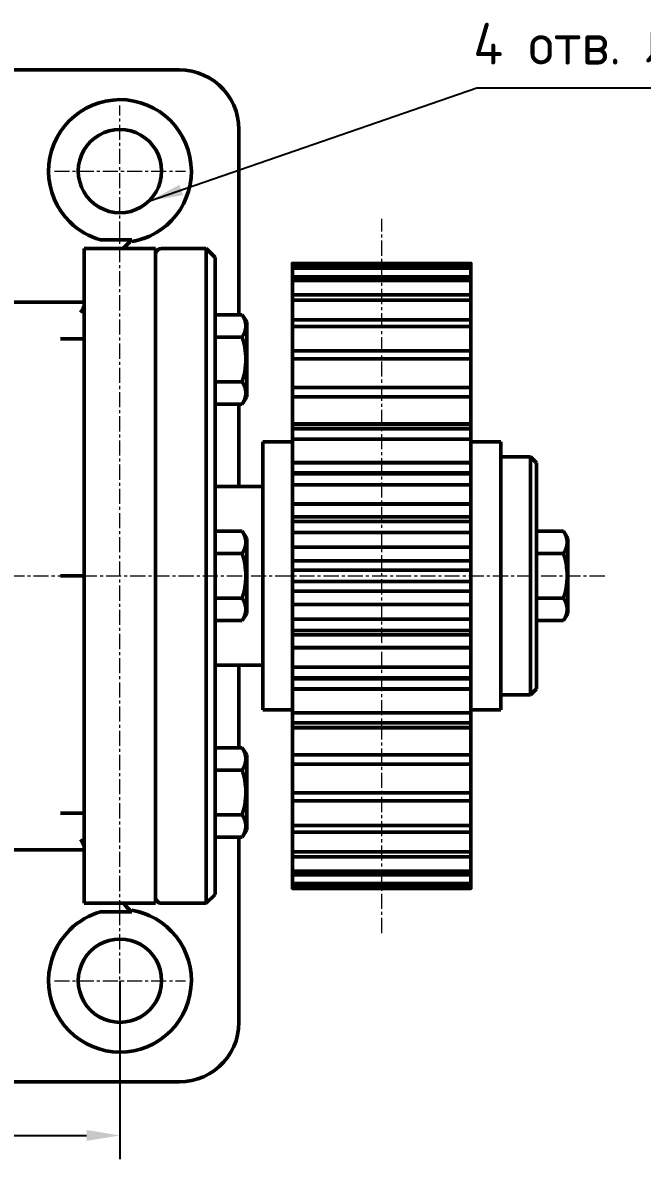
# Model space of a CAD drawing. Header units: millimetres. Extents: x 0 to 420, y 0 to 297.
# Drawn here: x 106.8 to 158.9, y 76 to 171.5 of the extents above; entities that cross this region are included whole.
import ezdxf
from ezdxf.enums import TextEntityAlignment as Align

# ---------------------------------------------------------------- set-up
doc = ezdxf.new("R2010")
doc.units = ezdxf.units.MM
doc.linetypes.add('CENTER', pattern=[5.08, 3.175, -0.635, 0.635, -0.635])
for name, color, linetype, lineweight in [('AXIS', 1, 'CENTER', 18), ('DIM', 3, 'CONTINUOUS', 18), ('TEXT', 7, 'CONTINUOUS', 25), ('VIS', 7, 'CONTINUOUS', 50)]:
    doc.layers.add(name, color=color, linetype=linetype, lineweight=lineweight)
doc.styles.add('GOST', font='GOST_BU.ttf')
doc.dimstyles.new('ESKD', dxfattribs={"dimtxt": 3.5, "dimasz": 2.8, "dimexe": 2, "dimexo": 0, "dimgap": 0.8, "dimtad": 1, "dimdec": 1, "dimlfac": 2, "dimtxsty": 'GOST', "dimcen": 2.5, "dimclrd": 3, "dimclre": 3, "dimazin": 3, "dimtfac": 1, "dimtmove": 0, "dimatfit": 3})

msp = doc.modelspace()

# ---------------------------------------------------------------- linework, layer by layer
at = {"layer": 'AXIS', "ltscale": 0.4}
for points in [[(115, 153.5), (115, 164.5)], [(109.5, 159), (120.5, 159)], [(137, 95), (137, 155)], [(115, 96.5), (115, 153.5)], [(61, 125), (156, 125)], [(115, 85.5), (115, 96.5)], [(109.5, 91), (120.5, 91)]]:
    msp.add_lwpolyline(points, dxfattribs=at)
at = {"layer": 'VIS'}
for points in [[(70, 167.5), (120, 167.5)], [(125, 162.5), (124.973, 163.023), (124.891, 163.54), (124.755, 164.045), (124.568, 164.534), (124.33, 165), (124.045, 165.439), (123.716, 165.846), (123.346, 166.216), (122.939, 166.545), (122.5, 166.83), (122.034, 167.068), (121.545, 167.255), (121.04, 167.391), (120.523, 167.473), (120, 167.5)], [(110.785, 154.73), (110.386, 155.164), (110.032, 155.635), (109.726, 156.14), (109.47, 156.671), (109.268, 157.225), (109.122, 157.797), (109.032, 158.38), (109, 158.968), (109.026, 159.558), (109.11, 160.142), (109.25, 160.714), (109.446, 161.271), (109.696, 161.805), (109.997, 162.312), (110.346, 162.787), (110.741, 163.226), (111.176, 163.624), (111.649, 163.977), (112.153, 164.282), (112.686, 164.536), (113.24, 164.736), (113.812, 164.881), (114.395, 164.969), (114.984, 165), (115.573, 164.973), (116.157, 164.887), (116.729, 164.745), (117.285, 164.548), (117.819, 164.297), (118.325, 163.994), (118.799, 163.644), (119.237, 163.248), (119.634, 162.812), (119.986, 162.338), (120.289, 161.833), (120.542, 161.3), (120.741, 160.745), (120.884, 160.172), (120.971, 159.589), (121, 159)], [(118.5, 159), (118.47, 158.543), (118.381, 158.094), (118.234, 157.661), (118.031, 157.25), (117.777, 156.869), (117.475, 156.525), (117.131, 156.223), (116.75, 155.969), (116.339, 155.766), (115.906, 155.619), (115.457, 155.53), (115, 155.5), (114.543, 155.53), (114.094, 155.619), (113.661, 155.766), (113.25, 155.969), (112.869, 156.223), (112.525, 156.525), (112.223, 156.869), (111.969, 157.25), (111.766, 157.661), (111.619, 158.094), (111.53, 158.543), (111.5, 159), (111.53, 159.457), (111.619, 159.906), (111.766, 160.339), (111.969, 160.75), (112.223, 161.131), (112.525, 161.475), (112.869, 161.777), (113.25, 162.031), (113.661, 162.234), (114.094, 162.381), (114.543, 162.47), (115, 162.5), (115.457, 162.47), (115.906, 162.381), (116.339, 162.234), (116.75, 162.031), (117.131, 161.777), (117.475, 161.475), (117.777, 161.131), (118.031, 160.75), (118.234, 160.339), (118.381, 159.906), (118.47, 159.457), (118.5, 159)], [(125, 146.939), (125, 162.5)], [(121, 159), (120.973, 158.43), (120.892, 157.866), (120.758, 157.312), (120.571, 156.773), (120.335, 156.254), (120.05, 155.76), (119.719, 155.295), (119.346, 154.864), (118.934, 154.47), (118.486, 154.117), (118.007, 153.808), (117.5, 153.546)], [(110.785, 154.73), (111.082, 154.456), (111.389, 154.208), (111.703, 153.987), (112.024, 153.79), (112.349, 153.617), (112.679, 153.467), (113.015, 153.338), (113.356, 153.23)], [(113.356, 153.23), (116, 153.23)], [(116, 153.23), (115.935, 153.165), (115.872, 153.102), (115.811, 153.041), (115.752, 152.981), (115.694, 152.924), (115.639, 152.868), (115.585, 152.815), (115.534, 152.763), (115.484, 152.714), (115.437, 152.667), (115.392, 152.622), (115.349, 152.579), (115.309, 152.538), (115.27, 152.5)], [(116, 153.084), (116.335, 153.15), (116.71, 153.249), (117.106, 153.382), (117.5, 153.546)], [(116, 153.084), (116.513, 153.194), (117.014, 153.348), (117.5, 153.546)], [(116, 153.084), (116, 153.23)], [(112, 152.5), (112, 151.811), (112, 149.777), (112, 146.5), (112, 142.146), (112, 136.932), (112, 131.119), (112, 125), (112, 118.881), (112, 113.068), (112, 107.854), (112, 103.5), (112, 100.223), (112, 98.189), (112, 97.5)], [(112, 152.5), (118, 152.5)], [(118, 152.5), (118, 151.811), (118, 149.777), (118, 146.5), (118, 142.146), (118, 136.932), (118, 131.119), (118, 125), (118, 118.881), (118, 113.068), (118, 107.854), (118, 103.5), (118, 100.223), (118, 98.189), (118, 97.5)], [(118.5, 152.5), (118.345, 152.476), (118.206, 152.405), (118.095, 152.294), (118.024, 152.155), (118, 152)], [(118.5, 152.5), (122.25, 152.5)], [(122.25, 152.5), (122.25, 151.811), (122.25, 149.777), (122.25, 146.5), (122.25, 142.146), (122.25, 136.932), (122.25, 131.119), (122.25, 125), (122.25, 118.881), (122.25, 113.068), (122.25, 107.854), (122.25, 103.5), (122.25, 100.223), (122.25, 98.189), (122.25, 97.5)], [(122.25, 152.5), (123, 151.75)], [(123, 151.75), (123, 151.079), (123, 149.101), (123, 145.914), (123, 141.678), (123, 136.606), (123, 130.952), (123, 125), (123, 119.048), (123, 113.394), (123, 108.322), (123, 104.086), (123, 100.899), (123, 98.921), (123, 98.25)], [(129.5, 151.25), (129.5, 151.25), (129.5, 151.25), (129.5, 151.25), (129.5, 151.25), (129.5, 151.249), (129.5, 151.249), (129.5, 151.249), (129.5, 151.249), (129.5, 151.248), (129.5, 151.248), (129.5, 151.247), (129.5, 151.247), (129.5, 151.246), (129.5, 151.246)], [(144.5, 151.25), (129.5, 151.25)], [(129.5, 151.246), (129.5, 150.997)], [(129.5, 151.246), (144.5, 151.246)], [(129.5, 150.997), (129.5, 150.987), (129.5, 150.978), (129.5, 150.968), (129.5, 150.958), (129.5, 150.948), (129.5, 150.937), (129.5, 150.927), (129.5, 150.916), (129.5, 150.905), (129.5, 150.894), (129.5, 150.883), (129.5, 150.872), (129.5, 150.86), (129.5, 150.848)], [(129.5, 150.997), (144.5, 150.997)], [(129.5, 150.848), (129.5, 150.108)], [(129.5, 150.848), (144.5, 150.848)], [(144.5, 151.25), (144.5, 151.25), (144.5, 151.25), (144.5, 151.25), (144.5, 151.25), (144.5, 151.249), (144.5, 151.249), (144.5, 151.249), (144.5, 151.249), (144.5, 151.248), (144.5, 151.248), (144.5, 151.247), (144.5, 151.247), (144.5, 151.246), (144.5, 151.246)], [(144.5, 151.246), (144.5, 150.997)], [(144.5, 150.997), (144.5, 150.987), (144.5, 150.978), (144.5, 150.968), (144.5, 150.958), (144.5, 150.948), (144.5, 150.937), (144.5, 150.927), (144.5, 150.916), (144.5, 150.905), (144.5, 150.894), (144.5, 150.883), (144.5, 150.872), (144.5, 150.86), (144.5, 150.848)], [(144.5, 150.848), (144.5, 150.108)], [(129.5, 150.108), (129.5, 150.088), (129.5, 150.068), (129.5, 150.048), (129.5, 150.027), (129.5, 150.007), (129.5, 149.986), (129.5, 149.965), (129.5, 149.944), (129.5, 149.923), (129.5, 149.902), (129.5, 149.88), (129.5, 149.858), (129.5, 149.836), (129.5, 149.814)], [(129.5, 150.108), (144.5, 150.108)], [(144.5, 150.108), (144.5, 150.088), (144.5, 150.068), (144.5, 150.048), (144.5, 150.027), (144.5, 150.007), (144.5, 149.986), (144.5, 149.965), (144.5, 149.944), (144.5, 149.923), (144.5, 149.902), (144.5, 149.88), (144.5, 149.858), (144.5, 149.836), (144.5, 149.814)], [(129.5, 149.814), (129.5, 148.601)], [(129.5, 149.814), (144.5, 149.814)], [(144.5, 149.814), (144.5, 148.601)], [(112, 148), (78, 148)], [(129.5, 148.601), (129.5, 148.571), (129.5, 148.541), (129.5, 148.511), (129.5, 148.481), (129.5, 148.45), (129.5, 148.42), (129.5, 148.389), (129.5, 148.358), (129.5, 148.327), (129.5, 148.296), (129.5, 148.264), (129.5, 148.233), (129.5, 148.201), (129.5, 148.169)], [(129.5, 148.601), (144.5, 148.601)], [(129.5, 148.169), (129.5, 146.513)], [(129.5, 148.169), (144.5, 148.169)], [(144.5, 148.601), (144.5, 148.571), (144.5, 148.541), (144.5, 148.511), (144.5, 148.481), (144.5, 148.45), (144.5, 148.42), (144.5, 148.389), (144.5, 148.358), (144.5, 148.327), (144.5, 148.296), (144.5, 148.264), (144.5, 148.233), (144.5, 148.201), (144.5, 148.169)], [(144.5, 148.169), (144.5, 146.513)], [(111.679, 147.128), (111.819, 147.308), (111.919, 147.497), (111.98, 147.69), (112, 147.884)], [(125.275, 146.939), (123, 146.939)], [(125.275, 145.063), (125.36, 145.207), (125.431, 145.347), (125.488, 145.483), (125.533, 145.615), (125.564, 145.745), (125.583, 145.873), (125.589, 146.001), (125.583, 146.129), (125.564, 146.257), (125.533, 146.387), (125.488, 146.52), (125.431, 146.655), (125.36, 146.795), (125.275, 146.939)], [(125.65, 146.339), (125.275, 146.939)], [(125.65, 146.339), (125.275, 146.939)], [(125.65, 140.034), (125.65, 140.113), (125.65, 140.346), (125.65, 140.722), (125.65, 141.221), (125.65, 141.819), (125.65, 142.485), (125.65, 143.187), (125.65, 143.888), (125.65, 144.554), (125.65, 145.152), (125.65, 145.651), (125.65, 146.027), (125.65, 146.26), (125.65, 146.339)], [(129.5, 146.513), (129.5, 146.474), (129.5, 146.435), (129.5, 146.395), (129.5, 146.356), (129.5, 146.316), (129.5, 146.277), (129.5, 146.237), (129.5, 146.197), (129.5, 146.157), (129.5, 146.116), (129.5, 146.076), (129.5, 146.035), (129.5, 145.995), (129.5, 145.954)], [(129.5, 146.513), (144.5, 146.513)], [(144.5, 146.513), (144.5, 146.474), (144.5, 146.435), (144.5, 146.395), (144.5, 146.356), (144.5, 146.316), (144.5, 146.277), (144.5, 146.237), (144.5, 146.197), (144.5, 146.157), (144.5, 146.116), (144.5, 146.076), (144.5, 146.035), (144.5, 145.995), (144.5, 145.954)], [(129.5, 145.954), (129.5, 144.906), (129.5, 143.895)], [(129.5, 145.954), (144.5, 145.954)], [(144.5, 145.954), (144.5, 144.906), (144.5, 143.895)], [(112, 144.919), (110, 144.919)], [(125.275, 145.063), (123, 145.063)], [(125.275, 141.31), (125.36, 141.599), (125.431, 141.878), (125.488, 142.15), (125.533, 142.414), (125.564, 142.674), (125.583, 142.931), (125.589, 143.187), (125.583, 143.442), (125.564, 143.699), (125.533, 143.959), (125.488, 144.224), (125.431, 144.495), (125.36, 144.774), (125.275, 145.063)], [(129.5, 143.895), (129.5, 143.847), (129.5, 143.8), (129.5, 143.753), (129.5, 143.705), (129.5, 143.657), (129.5, 143.61), (129.5, 143.562), (129.5, 143.513), (129.5, 143.465), (129.5, 143.417), (129.5, 143.368), (129.5, 143.32), (129.5, 143.271), (129.5, 143.222)], [(129.5, 143.895), (144.5, 143.895)], [(129.5, 143.222), (129.5, 142.582), (129.5, 141.96), (129.5, 141.363), (129.5, 141.079), (129.5, 140.811)], [(129.5, 143.222), (144.5, 143.222)], [(144.5, 143.895), (144.5, 143.847), (144.5, 143.8), (144.5, 143.753), (144.5, 143.705), (144.5, 143.657), (144.5, 143.61), (144.5, 143.562), (144.5, 143.513), (144.5, 143.465), (144.5, 143.417), (144.5, 143.368), (144.5, 143.32), (144.5, 143.271), (144.5, 143.222)], [(144.5, 143.222), (144.5, 142.582), (144.5, 141.96), (144.5, 141.363), (144.5, 141.079), (144.5, 140.811)], [(125.275, 141.31), (123, 141.31)], [(125.275, 139.434), (125.36, 139.578), (125.431, 139.718), (125.488, 139.853), (125.533, 139.986), (125.564, 140.116), (125.583, 140.244), (125.589, 140.372), (125.583, 140.5), (125.564, 140.628), (125.533, 140.758), (125.488, 140.89), (125.431, 141.026), (125.36, 141.166), (125.275, 141.31)], [(129.5, 140.811), (129.5, 140.757), (129.5, 140.703), (129.5, 140.648), (129.5, 140.594), (129.5, 140.539), (129.5, 140.484), (129.5, 140.429), (129.5, 140.374), (129.5, 140.319), (129.5, 140.264), (129.5, 140.209), (129.5, 140.153), (129.5, 140.098), (129.5, 140.042)], [(129.5, 140.811), (144.5, 140.811)], [(144.5, 140.811), (144.5, 140.757), (144.5, 140.703), (144.5, 140.648), (144.5, 140.594), (144.5, 140.539), (144.5, 140.484), (144.5, 140.429), (144.5, 140.374), (144.5, 140.319), (144.5, 140.264), (144.5, 140.209), (144.5, 140.153), (144.5, 140.098), (144.5, 140.042)], [(125.275, 139.434), (123, 139.434)], [(125, 132.5), (125, 139.434)], [(125.275, 139.434), (125.65, 140.034)], [(129.5, 140.042), (129.5, 139.413), (129.5, 138.812), (129.5, 138.251), (129.5, 137.992), (129.5, 137.759)], [(129.5, 140.042), (144.5, 140.042)], [(144.5, 140.042), (144.5, 139.413), (144.5, 138.812), (144.5, 138.251), (144.5, 137.992), (144.5, 137.759)], [(129.5, 137.759), (129.5, 137.729)], [(129.5, 137.759), (144.5, 137.759)], [(129.5, 137.729), (129.5, 137.702), (129.5, 137.674), (129.5, 137.646), (129.5, 137.618), (129.5, 137.59), (129.5, 137.563), (129.5, 137.535), (129.5, 137.507), (129.5, 137.479), (129.5, 137.451), (129.5, 137.423), (129.5, 137.395), (129.5, 137.367), (129.5, 137.339)], [(129.5, 137.729), (144.5, 137.729)], [(144.5, 137.759), (144.5, 137.729)], [(144.5, 137.729), (144.5, 137.702), (144.5, 137.674), (144.5, 137.646), (144.5, 137.618), (144.5, 137.59), (144.5, 137.563), (144.5, 137.535), (144.5, 137.507), (144.5, 137.479), (144.5, 137.451), (144.5, 137.423), (144.5, 137.395), (144.5, 137.367), (144.5, 137.339)], [(129.5, 137.339), (129.5, 137.279), (129.5, 137.219), (129.5, 137.159), (129.5, 137.098), (129.5, 137.038), (129.5, 136.978), (129.5, 136.917), (129.5, 136.857), (129.5, 136.796), (129.5, 136.735), (129.5, 136.675), (129.5, 136.614), (129.5, 136.553), (129.5, 136.492)], [(129.5, 137.339), (144.5, 137.339)], [(144.5, 137.339), (144.5, 137.279), (144.5, 137.219), (144.5, 137.159), (144.5, 137.098), (144.5, 137.038), (144.5, 136.978), (144.5, 136.917), (144.5, 136.857), (144.5, 136.796), (144.5, 136.735), (144.5, 136.675), (144.5, 136.614), (144.5, 136.553), (144.5, 136.492)], [(127, 136.25), (127, 135.968), (127, 135.136), (127, 133.796), (127, 132.014), (127, 129.881), (127, 127.503), (127, 125), (127, 122.497), (127, 120.119), (127, 117.986), (127, 116.204), (127, 114.864), (127, 114.032), (127, 113.75)], [(127, 136.25), (129.5, 136.25)], [(129.5, 136.492), (129.5, 135.928), (129.5, 135.399), (129.5, 134.917), (129.5, 134.703), (129.5, 134.516)], [(129.5, 136.492), (144.5, 136.492)], [(144.5, 136.492), (144.5, 135.928), (144.5, 135.399), (144.5, 134.917), (144.5, 134.703), (144.5, 134.516)], [(144.5, 136.25), (147, 136.25)], [(147, 136.25), (147, 135.968), (147, 135.136), (147, 133.796), (147, 132.014), (147, 129.881), (147, 127.503), (147, 125), (147, 122.497), (147, 120.119), (147, 117.986), (147, 116.204), (147, 114.864), (147, 114.032), (147, 113.75)], [(147, 135), (149.5, 135)], [(149.5, 135), (149.5, 134.749), (149.5, 134.01), (149.5, 132.818), (149.5, 131.235), (149.5, 129.339), (149.5, 127.225), (149.5, 125), (149.5, 122.775), (149.5, 120.661), (149.5, 118.765), (149.5, 117.182), (149.5, 115.99), (149.5, 115.251), (149.5, 115)], [(149.5, 135), (150, 134.5)], [(129.5, 134.516), (129.5, 134.494)], [(129.5, 134.516), (144.5, 134.516)], [(129.5, 134.494), (129.5, 134.434), (129.5, 134.375), (129.5, 134.315), (129.5, 134.255), (129.5, 134.195), (129.5, 134.135), (129.5, 134.075), (129.5, 134.015), (129.5, 133.955), (129.5, 133.895), (129.5, 133.834), (129.5, 133.774), (129.5, 133.714), (129.5, 133.653)], [(129.5, 134.494), (144.5, 134.494)], [(129.5, 133.653), (129.5, 133.629), (129.5, 133.562)], [(129.5, 133.653), (144.5, 133.653)], [(144.5, 134.516), (144.5, 134.494)], [(144.5, 134.494), (144.5, 134.434), (144.5, 134.375), (144.5, 134.315), (144.5, 134.255), (144.5, 134.195), (144.5, 134.135), (144.5, 134.075), (144.5, 134.015), (144.5, 133.955), (144.5, 133.895), (144.5, 133.834), (144.5, 133.774), (144.5, 133.714), (144.5, 133.653)], [(144.5, 133.653), (144.5, 133.629), (144.5, 133.562)], [(150, 134.5), (150, 134.262), (150, 133.559), (150, 132.427), (150, 130.923), (150, 129.122), (150, 127.114), (150, 125), (150, 122.886), (150, 120.878), (150, 119.077), (150, 117.573), (150, 116.441), (150, 115.738), (150, 115.5)], [(129.5, 133.562), (129.5, 133.498), (129.5, 133.434), (129.5, 133.37), (129.5, 133.305), (129.5, 133.241), (129.5, 133.176), (129.5, 133.112), (129.5, 133.047), (129.5, 132.982), (129.5, 132.918), (129.5, 132.853), (129.5, 132.788), (129.5, 132.723), (129.5, 132.658)], [(129.5, 133.562), (144.5, 133.562)], [(144.5, 133.562), (144.5, 133.498), (144.5, 133.434), (144.5, 133.37), (144.5, 133.305), (144.5, 133.241), (144.5, 133.176), (144.5, 133.112), (144.5, 133.047), (144.5, 132.982), (144.5, 132.918), (144.5, 132.853), (144.5, 132.788), (144.5, 132.723), (144.5, 132.658)], [(123, 132.5), (127, 132.5)], [(129.5, 132.658), (129.5, 132.174), (129.5, 131.73), (129.5, 131.528), (129.5, 131.34), (129.5, 131.174), (129.5, 131.039)], [(129.5, 132.658), (144.5, 132.658)], [(144.5, 132.658), (144.5, 132.174), (144.5, 131.73), (144.5, 131.528), (144.5, 131.34), (144.5, 131.174), (144.5, 131.039)], [(129.5, 131.039), (129.5, 131.025)], [(129.5, 131.039), (144.5, 131.039)], [(129.5, 131.025), (129.5, 130.95), (129.5, 130.874), (129.5, 130.798), (129.5, 130.723), (129.5, 130.647), (129.5, 130.571), (129.5, 130.496), (129.5, 130.42), (129.5, 130.344), (129.5, 130.268), (129.5, 130.192), (129.5, 130.116), (129.5, 130.039), (129.5, 129.963)], [(129.5, 131.025), (144.5, 131.025)], [(144.5, 131.039), (144.5, 131.025)], [(144.5, 131.025), (144.5, 130.95), (144.5, 130.874), (144.5, 130.798), (144.5, 130.723), (144.5, 130.647), (144.5, 130.571), (144.5, 130.496), (144.5, 130.42), (144.5, 130.344), (144.5, 130.268), (144.5, 130.192), (144.5, 130.116), (144.5, 130.039), (144.5, 129.963)], [(129.5, 129.963), (129.5, 129.931), (129.5, 129.849), (129.5, 129.729), (129.5, 129.575)], [(129.5, 129.963), (144.5, 129.963)], [(144.5, 129.963), (144.5, 129.931), (144.5, 129.849), (144.5, 129.729), (144.5, 129.575)], [(129.5, 129.575), (129.5, 129.508), (129.5, 129.441), (129.5, 129.375), (129.5, 129.308), (129.5, 129.241), (129.5, 129.173), (129.5, 129.106), (129.5, 129.039), (129.5, 128.972), (129.5, 128.905), (129.5, 128.838), (129.5, 128.771), (129.5, 128.703), (129.5, 128.636)], [(129.5, 129.575), (144.5, 129.575)], [(144.5, 129.575), (144.5, 129.508), (144.5, 129.441), (144.5, 129.375), (144.5, 129.308), (144.5, 129.241), (144.5, 129.173), (144.5, 129.106), (144.5, 129.039), (144.5, 128.972), (144.5, 128.905), (144.5, 128.838), (144.5, 128.771), (144.5, 128.703), (144.5, 128.636)], [(125.275, 128.753), (123, 128.753)], [(125.275, 126.876), (125.36, 127.021), (125.431, 127.161), (125.488, 127.296), (125.533, 127.428), (125.564, 127.558), (125.583, 127.687), (125.589, 127.815), (125.583, 127.942), (125.564, 128.071), (125.533, 128.201), (125.488, 128.333), (125.431, 128.469), (125.36, 128.608), (125.275, 128.753)], [(125.65, 128.153), (125.275, 128.753)], [(125.65, 121.847), (125.65, 121.926), (125.65, 122.159), (125.65, 122.535), (125.65, 123.034), (125.65, 123.632), (125.65, 124.298), (125.65, 125), (125.65, 125.702), (125.65, 126.368), (125.65, 126.966), (125.65, 127.465), (125.65, 127.841), (125.65, 128.074), (125.65, 128.153)], [(129.5, 128.636), (129.5, 128.243), (129.5, 127.896), (129.5, 127.743), (129.5, 127.607), (129.5, 127.494), (129.5, 127.413)], [(129.5, 128.636), (144.5, 128.636)], [(144.5, 128.636), (144.5, 128.243), (144.5, 127.896), (144.5, 127.743), (144.5, 127.607), (144.5, 127.494), (144.5, 127.413)], [(152.275, 128.753), (150, 128.753)], [(152.275, 126.876), (152.36, 127.021), (152.431, 127.161), (152.488, 127.296), (152.533, 127.428), (152.564, 127.558), (152.583, 127.687), (152.589, 127.815), (152.583, 127.942), (152.564, 128.071), (152.533, 128.201), (152.488, 128.333), (152.431, 128.469), (152.36, 128.608), (152.275, 128.753)], [(152.65, 128.153), (152.275, 128.753)], [(152.65, 121.847), (152.65, 121.926), (152.65, 122.159), (152.65, 122.535), (152.65, 123.034), (152.65, 123.632), (152.65, 124.298), (152.65, 125), (152.65, 125.702), (152.65, 126.368), (152.65, 126.966), (152.65, 127.465), (152.65, 127.841), (152.65, 128.074), (152.65, 128.153)], [(129.5, 127.413), (129.5, 127.408)], [(129.5, 127.413), (144.5, 127.413)], [(129.5, 127.408), (129.5, 127.327), (129.5, 127.246), (129.5, 127.165), (129.5, 127.084), (129.5, 127.003), (129.5, 126.921), (129.5, 126.84), (129.5, 126.759), (129.5, 126.678), (129.5, 126.597), (129.5, 126.516), (129.5, 126.435), (129.5, 126.353), (129.5, 126.272)], [(129.5, 127.408), (144.5, 127.408)], [(144.5, 127.413), (144.5, 127.408)], [(144.5, 127.408), (144.5, 127.327), (144.5, 127.246), (144.5, 127.165), (144.5, 127.084), (144.5, 127.003), (144.5, 126.921), (144.5, 126.84), (144.5, 126.759), (144.5, 126.678), (144.5, 126.597), (144.5, 126.516), (144.5, 126.435), (144.5, 126.353), (144.5, 126.272)], [(125.275, 126.876), (123, 126.876)], [(125.275, 123.124), (125.36, 123.413), (125.431, 123.692), (125.488, 123.963), (125.533, 124.228), (125.564, 124.488), (125.583, 124.745), (125.589, 125), (125.583, 125.255), (125.564, 125.512), (125.533, 125.772), (125.488, 126.037), (125.431, 126.308), (125.36, 126.587), (125.275, 126.876)], [(129.5, 126.272), (129.5, 126.248), (129.5, 126.191), (129.5, 126.109), (129.5, 126.01), (129.5, 125.767), (129.5, 125.475)], [(129.5, 126.272), (144.5, 126.272)], [(144.5, 126.272), (144.5, 126.248), (144.5, 126.191), (144.5, 126.109), (144.5, 126.01), (144.5, 125.767), (144.5, 125.475)], [(152.275, 126.876), (150, 126.876)], [(152.275, 123.124), (152.36, 123.413), (152.431, 123.692), (152.488, 123.963), (152.533, 124.228), (152.564, 124.488), (152.583, 124.745), (152.589, 125), (152.583, 125.255), (152.564, 125.512), (152.533, 125.772), (152.488, 126.037), (152.431, 126.308), (152.36, 126.587), (152.275, 126.876)], [(129.5, 125.475), (129.5, 125.407), (129.5, 125.34), (129.5, 125.272), (129.5, 125.204), (129.5, 125.136), (129.5, 125.068), (129.5, 125), (129.5, 124.932), (129.5, 124.864), (129.5, 124.796), (129.5, 124.728), (129.5, 124.66), (129.5, 124.593), (129.5, 124.525)], [(129.5, 125.475), (144.5, 125.475)], [(144.5, 125.475), (144.5, 125.407), (144.5, 125.34), (144.5, 125.272), (144.5, 125.204), (144.5, 125.136), (144.5, 125.068), (144.5, 125), (144.5, 124.932), (144.5, 124.864), (144.5, 124.796), (144.5, 124.728), (144.5, 124.66), (144.5, 124.593), (144.5, 124.525)], [(112, 125), (110, 125)], [(129.5, 124.525), (129.5, 124.233), (129.5, 123.99), (129.5, 123.891), (129.5, 123.809), (129.5, 123.752), (129.5, 123.728)], [(129.5, 124.525), (144.5, 124.525)], [(144.5, 124.525), (144.5, 124.233), (144.5, 123.99), (144.5, 123.891), (144.5, 123.809), (144.5, 123.752), (144.5, 123.728)], [(129.5, 123.728), (129.5, 123.647), (129.5, 123.565), (129.5, 123.484), (129.5, 123.403), (129.5, 123.322), (129.5, 123.241), (129.5, 123.16), (129.5, 123.079), (129.5, 122.997), (129.5, 122.916), (129.5, 122.835), (129.5, 122.754), (129.5, 122.673), (129.5, 122.592)], [(129.5, 123.728), (144.5, 123.728)], [(144.5, 123.728), (144.5, 123.647), (144.5, 123.565), (144.5, 123.484), (144.5, 123.403), (144.5, 123.322), (144.5, 123.241), (144.5, 123.16), (144.5, 123.079), (144.5, 122.997), (144.5, 122.916), (144.5, 122.835), (144.5, 122.754), (144.5, 122.673), (144.5, 122.592)], [(125.275, 123.124), (123, 123.124)], [(125.275, 121.247), (125.36, 121.392), (125.431, 121.531), (125.488, 121.667), (125.533, 121.799), (125.564, 121.929), (125.583, 122.058), (125.589, 122.185), (125.583, 122.313), (125.564, 122.442), (125.533, 122.572), (125.488, 122.704), (125.431, 122.839), (125.36, 122.979), (125.275, 123.124)], [(129.5, 122.592), (129.5, 122.587)], [(129.5, 122.592), (144.5, 122.592)], [(129.5, 122.587), (129.5, 122.506), (129.5, 122.393), (129.5, 122.257), (129.5, 122.104), (129.5, 121.757), (129.5, 121.364)], [(129.5, 122.587), (144.5, 122.587)], [(144.5, 122.592), (144.5, 122.587)], [(144.5, 122.587), (144.5, 122.506), (144.5, 122.393), (144.5, 122.257), (144.5, 122.104), (144.5, 121.757), (144.5, 121.364)], [(152.275, 123.124), (150, 123.124)], [(152.275, 121.247), (152.36, 121.392), (152.431, 121.531), (152.488, 121.667), (152.533, 121.799), (152.564, 121.929), (152.583, 122.058), (152.589, 122.185), (152.583, 122.313), (152.564, 122.442), (152.533, 122.572), (152.488, 122.704), (152.431, 122.839), (152.36, 122.979), (152.275, 123.124)], [(125.275, 121.247), (123, 121.247)], [(125.275, 121.247), (125.65, 121.847)], [(129.5, 121.364), (129.5, 121.297), (129.5, 121.229), (129.5, 121.162), (129.5, 121.095), (129.5, 121.028), (129.5, 120.961), (129.5, 120.894), (129.5, 120.827), (129.5, 120.759), (129.5, 120.692), (129.5, 120.625), (129.5, 120.559), (129.5, 120.492), (129.5, 120.425)], [(129.5, 121.364), (144.5, 121.364)], [(144.5, 121.364), (144.5, 121.297), (144.5, 121.229), (144.5, 121.162), (144.5, 121.095), (144.5, 121.028), (144.5, 120.961), (144.5, 120.894), (144.5, 120.827), (144.5, 120.759), (144.5, 120.692), (144.5, 120.625), (144.5, 120.559), (144.5, 120.492), (144.5, 120.425)], [(152.275, 121.247), (150, 121.247)], [(152.275, 121.247), (152.65, 121.847)], [(129.5, 120.425), (129.5, 120.271), (129.5, 120.151), (129.5, 120.069), (129.5, 120.037)], [(129.5, 120.425), (144.5, 120.425)], [(144.5, 120.425), (144.5, 120.271), (144.5, 120.151), (144.5, 120.069), (144.5, 120.037)], [(129.5, 120.037), (129.5, 119.961), (129.5, 119.884), (129.5, 119.808), (129.5, 119.732), (129.5, 119.656), (129.5, 119.58), (129.5, 119.504), (129.5, 119.429), (129.5, 119.353), (129.5, 119.277), (129.5, 119.202), (129.5, 119.126), (129.5, 119.05), (129.5, 118.975)], [(129.5, 120.037), (144.5, 120.037)], [(144.5, 120.037), (144.5, 119.961), (144.5, 119.884), (144.5, 119.808), (144.5, 119.732), (144.5, 119.656), (144.5, 119.58), (144.5, 119.504), (144.5, 119.429), (144.5, 119.353), (144.5, 119.277), (144.5, 119.202), (144.5, 119.126), (144.5, 119.05), (144.5, 118.975)], [(129.5, 118.975), (129.5, 118.961)], [(129.5, 118.975), (144.5, 118.975)], [(129.5, 118.961), (129.5, 118.826), (129.5, 118.66), (129.5, 118.472), (129.5, 118.27), (129.5, 117.826), (129.5, 117.342)], [(129.5, 118.961), (144.5, 118.961)], [(144.5, 118.975), (144.5, 118.961)], [(144.5, 118.961), (144.5, 118.826), (144.5, 118.66), (144.5, 118.472), (144.5, 118.27), (144.5, 117.826), (144.5, 117.342)], [(123, 117.5), (127, 117.5)], [(125, 110.566), (125, 117.5)], [(129.5, 117.342), (129.5, 117.277), (129.5, 117.212), (129.5, 117.147), (129.5, 117.082), (129.5, 117.018), (129.5, 116.953), (129.5, 116.888), (129.5, 116.824), (129.5, 116.759), (129.5, 116.695), (129.5, 116.63), (129.5, 116.566), (129.5, 116.502), (129.5, 116.438)], [(129.5, 117.342), (144.5, 117.342)], [(144.5, 117.342), (144.5, 117.277), (144.5, 117.212), (144.5, 117.147), (144.5, 117.082), (144.5, 117.018), (144.5, 116.953), (144.5, 116.888), (144.5, 116.824), (144.5, 116.759), (144.5, 116.695), (144.5, 116.63), (144.5, 116.566), (144.5, 116.502), (144.5, 116.438)], [(129.5, 116.438), (129.5, 116.371), (129.5, 116.347)], [(129.5, 116.438), (144.5, 116.438)], [(129.5, 116.347), (129.5, 116.286), (129.5, 116.226), (129.5, 116.166), (129.5, 116.105), (129.5, 116.045), (129.5, 115.985), (129.5, 115.925), (129.5, 115.865), (129.5, 115.805), (129.5, 115.745), (129.5, 115.685), (129.5, 115.625), (129.5, 115.566), (129.5, 115.506)], [(129.5, 116.347), (144.5, 116.347)], [(144.5, 116.438), (144.5, 116.371), (144.5, 116.347)], [(144.5, 116.347), (144.5, 116.286), (144.5, 116.226), (144.5, 116.166), (144.5, 116.105), (144.5, 116.045), (144.5, 115.985), (144.5, 115.925), (144.5, 115.865), (144.5, 115.805), (144.5, 115.745), (144.5, 115.685), (144.5, 115.625), (144.5, 115.566), (144.5, 115.506)], [(129.5, 115.506), (129.5, 115.484)], [(129.5, 115.506), (144.5, 115.506)], [(129.5, 115.484), (129.5, 115.297), (129.5, 115.083), (129.5, 114.601), (129.5, 114.072), (129.5, 113.508)], [(129.5, 115.484), (144.5, 115.484)], [(144.5, 115.506), (144.5, 115.484)], [(144.5, 115.484), (144.5, 115.297), (144.5, 115.083), (144.5, 114.601), (144.5, 114.072), (144.5, 113.508)], [(149.5, 115), (147, 115)], [(150, 115.5), (149.5, 115)], [(129.5, 113.75), (127, 113.75)], [(147, 113.75), (144.5, 113.75)], [(129.5, 113.508), (129.5, 113.447), (129.5, 113.386), (129.5, 113.325), (129.5, 113.265), (129.5, 113.204), (129.5, 113.143), (129.5, 113.083), (129.5, 113.022), (129.5, 112.962), (129.5, 112.902), (129.5, 112.841), (129.5, 112.781), (129.5, 112.721), (129.5, 112.661)], [(129.5, 113.508), (144.5, 113.508)], [(129.5, 112.661), (129.5, 112.633), (129.5, 112.605), (129.5, 112.577), (129.5, 112.549), (129.5, 112.521), (129.5, 112.493), (129.5, 112.465), (129.5, 112.437), (129.5, 112.41), (129.5, 112.382), (129.5, 112.354), (129.5, 112.326), (129.5, 112.298), (129.5, 112.271)], [(129.5, 112.661), (144.5, 112.661)], [(144.5, 113.508), (144.5, 113.447), (144.5, 113.386), (144.5, 113.325), (144.5, 113.265), (144.5, 113.204), (144.5, 113.143), (144.5, 113.083), (144.5, 113.022), (144.5, 112.962), (144.5, 112.902), (144.5, 112.841), (144.5, 112.781), (144.5, 112.721), (144.5, 112.661)], [(144.5, 112.661), (144.5, 112.633), (144.5, 112.605), (144.5, 112.577), (144.5, 112.549), (144.5, 112.521), (144.5, 112.493), (144.5, 112.465), (144.5, 112.437), (144.5, 112.41), (144.5, 112.382), (144.5, 112.354), (144.5, 112.326), (144.5, 112.298), (144.5, 112.271)], [(129.5, 112.271), (129.5, 112.241)], [(129.5, 112.271), (144.5, 112.271)], [(129.5, 112.241), (129.5, 112.008), (129.5, 111.749), (129.5, 111.188), (129.5, 110.587), (129.5, 109.958)], [(129.5, 112.241), (144.5, 112.241)], [(144.5, 112.271), (144.5, 112.241)], [(144.5, 112.241), (144.5, 112.008), (144.5, 111.749), (144.5, 111.188), (144.5, 110.587), (144.5, 109.958)], [(125.275, 110.566), (123, 110.566)], [(125.275, 108.69), (125.36, 108.834), (125.431, 108.974), (125.488, 109.11), (125.533, 109.242), (125.564, 109.372), (125.583, 109.5), (125.589, 109.628), (125.583, 109.756), (125.564, 109.884), (125.533, 110.014), (125.488, 110.147), (125.431, 110.282), (125.36, 110.422), (125.275, 110.566)], [(125.65, 109.966), (125.275, 110.566)], [(125.65, 103.661), (125.65, 103.74), (125.65, 103.973), (125.65, 104.349), (125.65, 104.848), (125.65, 105.446), (125.65, 106.112), (125.65, 106.813), (125.65, 107.515), (125.65, 108.181), (125.65, 108.779), (125.65, 109.278), (125.65, 109.654), (125.65, 109.887), (125.65, 109.966)], [(129.5, 109.958), (129.5, 109.902), (129.5, 109.847), (129.5, 109.791), (129.5, 109.736), (129.5, 109.681), (129.5, 109.626), (129.5, 109.571), (129.5, 109.516), (129.5, 109.461), (129.5, 109.406), (129.5, 109.352), (129.5, 109.297), (129.5, 109.243), (129.5, 109.189)], [(129.5, 109.958), (144.5, 109.958)], [(144.5, 109.958), (144.5, 109.902), (144.5, 109.847), (144.5, 109.791), (144.5, 109.736), (144.5, 109.681), (144.5, 109.626), (144.5, 109.571), (144.5, 109.516), (144.5, 109.461), (144.5, 109.406), (144.5, 109.352), (144.5, 109.297), (144.5, 109.243), (144.5, 109.189)], [(129.5, 109.189), (129.5, 108.921), (129.5, 108.637), (129.5, 108.04), (129.5, 107.418), (129.5, 106.778)], [(129.5, 109.189), (144.5, 109.189)], [(144.5, 109.189), (144.5, 108.921), (144.5, 108.637), (144.5, 108.04), (144.5, 107.418), (144.5, 106.778)], [(125.275, 108.69), (123, 108.69)], [(125.275, 104.937), (125.36, 105.226), (125.431, 105.505), (125.488, 105.776), (125.533, 106.041), (125.564, 106.301), (125.583, 106.558), (125.589, 106.813), (125.583, 107.069), (125.564, 107.326), (125.533, 107.586), (125.488, 107.85), (125.431, 108.122), (125.36, 108.401), (125.275, 108.69)], [(129.5, 106.778), (129.5, 106.729), (129.5, 106.68), (129.5, 106.632), (129.5, 106.583), (129.5, 106.535), (129.5, 106.487), (129.5, 106.438), (129.5, 106.39), (129.5, 106.343), (129.5, 106.295), (129.5, 106.247), (129.5, 106.2), (129.5, 106.153), (129.5, 106.105)], [(129.5, 106.778), (144.5, 106.778)], [(129.5, 106.105), (129.5, 105.094), (129.5, 104.046)], [(129.5, 106.105), (144.5, 106.105)], [(144.5, 106.778), (144.5, 106.729), (144.5, 106.68), (144.5, 106.632), (144.5, 106.583), (144.5, 106.535), (144.5, 106.487), (144.5, 106.438), (144.5, 106.39), (144.5, 106.343), (144.5, 106.295), (144.5, 106.247), (144.5, 106.2), (144.5, 106.153), (144.5, 106.105)], [(144.5, 106.105), (144.5, 105.094), (144.5, 104.046)], [(112, 105.081), (110, 105.081)], [(125.275, 104.937), (123, 104.937)], [(125.275, 103.061), (125.36, 103.205), (125.431, 103.345), (125.488, 103.48), (125.533, 103.613), (125.564, 103.743), (125.583, 103.871), (125.589, 103.999), (125.583, 104.127), (125.564, 104.255), (125.533, 104.385), (125.488, 104.517), (125.431, 104.653), (125.36, 104.793), (125.275, 104.937)], [(125.275, 103.061), (125.65, 103.661)], [(129.5, 104.046), (129.5, 104.005), (129.5, 103.965), (129.5, 103.924), (129.5, 103.884), (129.5, 103.843), (129.5, 103.803), (129.5, 103.763), (129.5, 103.723), (129.5, 103.684), (129.5, 103.644), (129.5, 103.605), (129.5, 103.565), (129.5, 103.526), (129.5, 103.487)], [(129.5, 104.046), (144.5, 104.046)], [(129.5, 103.487), (129.5, 101.831)], [(129.5, 103.487), (144.5, 103.487)], [(144.5, 104.046), (144.5, 104.005), (144.5, 103.965), (144.5, 103.924), (144.5, 103.884), (144.5, 103.843), (144.5, 103.803), (144.5, 103.763), (144.5, 103.723), (144.5, 103.684), (144.5, 103.644), (144.5, 103.605), (144.5, 103.565), (144.5, 103.526), (144.5, 103.487)], [(144.5, 103.487), (144.5, 101.831)], [(111.679, 102.872), (111.819, 102.692), (111.92, 102.503), (111.98, 102.31), (112, 102.116)], [(125.275, 103.061), (123, 103.061)], [(125, 87.5), (125, 103.061)], [(112, 102), (78, 102)], [(129.5, 101.831), (129.5, 101.799), (129.5, 101.767), (129.5, 101.736), (129.5, 101.704), (129.5, 101.673), (129.5, 101.642), (129.5, 101.611), (129.5, 101.58), (129.5, 101.55), (129.5, 101.519), (129.5, 101.489), (129.5, 101.459), (129.5, 101.429), (129.5, 101.399)], [(129.5, 101.831), (144.5, 101.831)], [(129.5, 101.399), (129.5, 100.186)], [(129.5, 101.399), (144.5, 101.399)], [(144.5, 101.831), (144.5, 101.799), (144.5, 101.767), (144.5, 101.736), (144.5, 101.704), (144.5, 101.673), (144.5, 101.642), (144.5, 101.611), (144.5, 101.58), (144.5, 101.55), (144.5, 101.519), (144.5, 101.489), (144.5, 101.459), (144.5, 101.429), (144.5, 101.399)], [(144.5, 101.399), (144.5, 100.186)], [(129.5, 100.186), (129.5, 100.164), (129.5, 100.142), (129.5, 100.12), (129.5, 100.098), (129.5, 100.077), (129.5, 100.056), (129.5, 100.035), (129.5, 100.014), (129.5, 99.993), (129.5, 99.973), (129.5, 99.952), (129.5, 99.932), (129.5, 99.912), (129.5, 99.892)], [(129.5, 100.186), (144.5, 100.186)], [(129.5, 99.892), (129.5, 99.152)], [(129.5, 99.892), (144.5, 99.892)], [(144.5, 100.186), (144.5, 100.164), (144.5, 100.142), (144.5, 100.12), (144.5, 100.098), (144.5, 100.077), (144.5, 100.056), (144.5, 100.035), (144.5, 100.014), (144.5, 99.993), (144.5, 99.973), (144.5, 99.952), (144.5, 99.932), (144.5, 99.912), (144.5, 99.892)], [(144.5, 99.892), (144.5, 99.152)], [(129.5, 99.152), (129.5, 99.14), (129.5, 99.128), (129.5, 99.117), (129.5, 99.106), (129.5, 99.095), (129.5, 99.084), (129.5, 99.073), (129.5, 99.063), (129.5, 99.052), (129.5, 99.042), (129.5, 99.032), (129.5, 99.022), (129.5, 99.013), (129.5, 99.003)], [(129.5, 99.152), (144.5, 99.152)], [(129.5, 99.003), (129.5, 98.754)], [(129.5, 99.003), (144.5, 99.003)], [(129.5, 98.754), (129.5, 98.754), (129.5, 98.753), (129.5, 98.753), (129.5, 98.752), (129.5, 98.752), (129.5, 98.751), (129.5, 98.751), (129.5, 98.751), (129.5, 98.751), (129.5, 98.75), (129.5, 98.75), (129.5, 98.75), (129.5, 98.75), (129.5, 98.75)], [(129.5, 98.754), (144.5, 98.754)], [(144.5, 98.75), (129.5, 98.75)], [(144.5, 99.152), (144.5, 99.14), (144.5, 99.128), (144.5, 99.117), (144.5, 99.106), (144.5, 99.095), (144.5, 99.084), (144.5, 99.073), (144.5, 99.063), (144.5, 99.052), (144.5, 99.042), (144.5, 99.032), (144.5, 99.022), (144.5, 99.013), (144.5, 99.003)], [(144.5, 99.003), (144.5, 98.754)], [(144.5, 98.754), (144.5, 98.754), (144.5, 98.753), (144.5, 98.753), (144.5, 98.752), (144.5, 98.752), (144.5, 98.751), (144.5, 98.751), (144.5, 98.751), (144.5, 98.751), (144.5, 98.75), (144.5, 98.75), (144.5, 98.75), (144.5, 98.75), (144.5, 98.75)], [(118, 97.5), (112, 97.5)], [(116, 96.77), (115.935, 96.835), (115.872, 96.898), (115.811, 96.959), (115.752, 97.019), (115.694, 97.076), (115.639, 97.132), (115.585, 97.185), (115.534, 97.237), (115.484, 97.286), (115.437, 97.333), (115.392, 97.378), (115.349, 97.421), (115.309, 97.462), (115.27, 97.5)], [(118.5, 97.5), (118.387, 97.513), (118.28, 97.551), (118.209, 97.593), (118.122, 97.673), (118.055, 97.771), (118.014, 97.882), (118, 98)], [(122.25, 97.5), (118.5, 97.5)], [(123, 98.25), (122.25, 97.5)], [(113.356, 96.77), (113.015, 96.662), (112.679, 96.533), (112.349, 96.383), (112.024, 96.21), (111.703, 96.013), (111.389, 95.792), (111.082, 95.544), (110.785, 95.27)], [(113.356, 96.77), (116, 96.77)], [(116, 96.77), (116, 96.916)], [(117.5, 96.454), (117.106, 96.618), (116.71, 96.751), (116.335, 96.85), (116, 96.916)], [(117.5, 96.454), (117.014, 96.652), (116.513, 96.806), (116, 96.916)], [(117.5, 96.454), (118.007, 96.192), (118.486, 95.883), (118.934, 95.53), (119.346, 95.136), (119.719, 94.705), (120.05, 94.24), (120.335, 93.746), (120.571, 93.227), (120.758, 92.688), (120.892, 92.134), (120.973, 91.57), (121, 91)], [(121, 91), (120.971, 90.411), (120.884, 89.828), (120.741, 89.255), (120.542, 88.7), (120.289, 88.167), (119.986, 87.662), (119.634, 87.188), (119.237, 86.752), (118.799, 86.356), (118.325, 86.006), (117.819, 85.703), (117.285, 85.452), (116.729, 85.255), (116.157, 85.113), (115.573, 85.027), (114.984, 85), (114.395, 85.031), (113.812, 85.119), (113.24, 85.264), (112.686, 85.464), (112.153, 85.718), (111.649, 86.023), (111.176, 86.376), (110.741, 86.774), (110.346, 87.213), (109.997, 87.688), (109.696, 88.195), (109.446, 88.729), (109.25, 89.286), (109.11, 89.858), (109.026, 90.442), (109, 91.032), (109.032, 91.62), (109.122, 92.203), (109.268, 92.775), (109.47, 93.329), (109.726, 93.86), (110.032, 94.365), (110.386, 94.836), (110.785, 95.27)], [(118.5, 91), (118.47, 90.543), (118.381, 90.094), (118.234, 89.661), (118.031, 89.25), (117.777, 88.869), (117.475, 88.525), (117.131, 88.223), (116.75, 87.969), (116.339, 87.766), (115.906, 87.619), (115.457, 87.53), (115, 87.5), (114.543, 87.53), (114.094, 87.619), (113.661, 87.766), (113.25, 87.969), (112.869, 88.223), (112.525, 88.525), (112.223, 88.869), (111.969, 89.25), (111.766, 89.661), (111.619, 90.094), (111.53, 90.543), (111.5, 91), (111.53, 91.457), (111.619, 91.906), (111.766, 92.339), (111.969, 92.75), (112.223, 93.131), (112.525, 93.475), (112.869, 93.777), (113.25, 94.031), (113.661, 94.234), (114.094, 94.381), (114.543, 94.47), (115, 94.5), (115.457, 94.47), (115.906, 94.381), (116.339, 94.234), (116.75, 94.031), (117.131, 93.777), (117.475, 93.475), (117.777, 93.131), (118.031, 92.75), (118.234, 92.339), (118.381, 91.906), (118.47, 91.457), (118.5, 91)], [(125, 87.5), (124.973, 86.977), (124.891, 86.46), (124.755, 85.955), (124.568, 85.466), (124.33, 85), (124.045, 84.561), (123.716, 84.154), (123.346, 83.784), (122.939, 83.455), (122.5, 83.17), (122.034, 82.932), (121.545, 82.745), (121.04, 82.609), (120.523, 82.527), (120, 82.5)], [(70, 82.5), (120, 82.5)]]:
    msp.add_lwpolyline(points, dxfattribs=at)

# ---------------------------------------------------------------- texts
at = {"layer": 'TEXT', "style": 'GOST'}
msp.add_text('4 отв. %%c14', height=3.5, dxfattribs=at).set_placement((155.5, 166.9), align=Align.BOTTOM_CENTER)

# ---------------------------------------------------------------- dimensions: what is measured, and where the dimension line sits
at = {"layer": 'DIM'}
msp.add_linear_dim(base=(75, 78), p1=(75, 91), p2=(115, 91), text='80', dimstyle='ESKD', dxfattribs=at).render()

# ---------------------------------------------------------------- leaders
msp.add_leader([(117.5, 156.5), (145, 166), (166, 166)], dimstyle='ESKD', dxfattribs=at)

doc.saveas('drawing.dxf')
